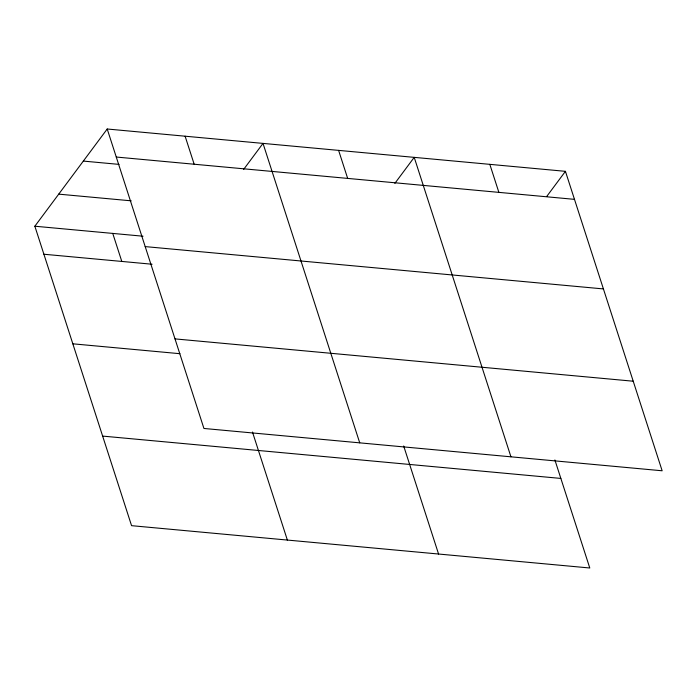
<?xml version="1.0" encoding="UTF-8"?>
<svg xmlns="http://www.w3.org/2000/svg" width="697" height="697" viewBox="0 0 697 697"><rect width="100%" height="100%" fill="white"/><g stroke="black" fill="none" stroke-linecap="round" stroke-linejoin="round"><path stroke-width="1.05" d="M554.89 459.959L589.784 567.994L131.567 525.669L34.85 226.22L107.216 129.006L565.433 171.331L662.15 470.78L203.933 428.463L107.216 129.006M243.645 169.406L263.013 143.399L359.73 442.848M394.859 183.372L414.218 157.365L510.936 456.814M546.709 196.476L565.433 171.331M116.268 157.034L574.476 199.351M83.335 161.085L119.039 164.387M58.731 194.141L131.219 200.832M34.85 226.22L143.042 236.213M145.194 246.599L603.41 288.924M43.902 254.239L152.085 264.233M175.008 338.89L633.216 381.215M72.828 343.813L179.939 353.701M102.642 436.095L560.85 478.421M489.825 164.353L498.878 192.372M338.611 150.386L347.664 178.406M403.685 445.993L438.57 554.028M185.114 136.203L194.167 164.222M252.471 432.027L287.364 540.053M112.748 233.408L121.801 261.427"/></g></svg>
